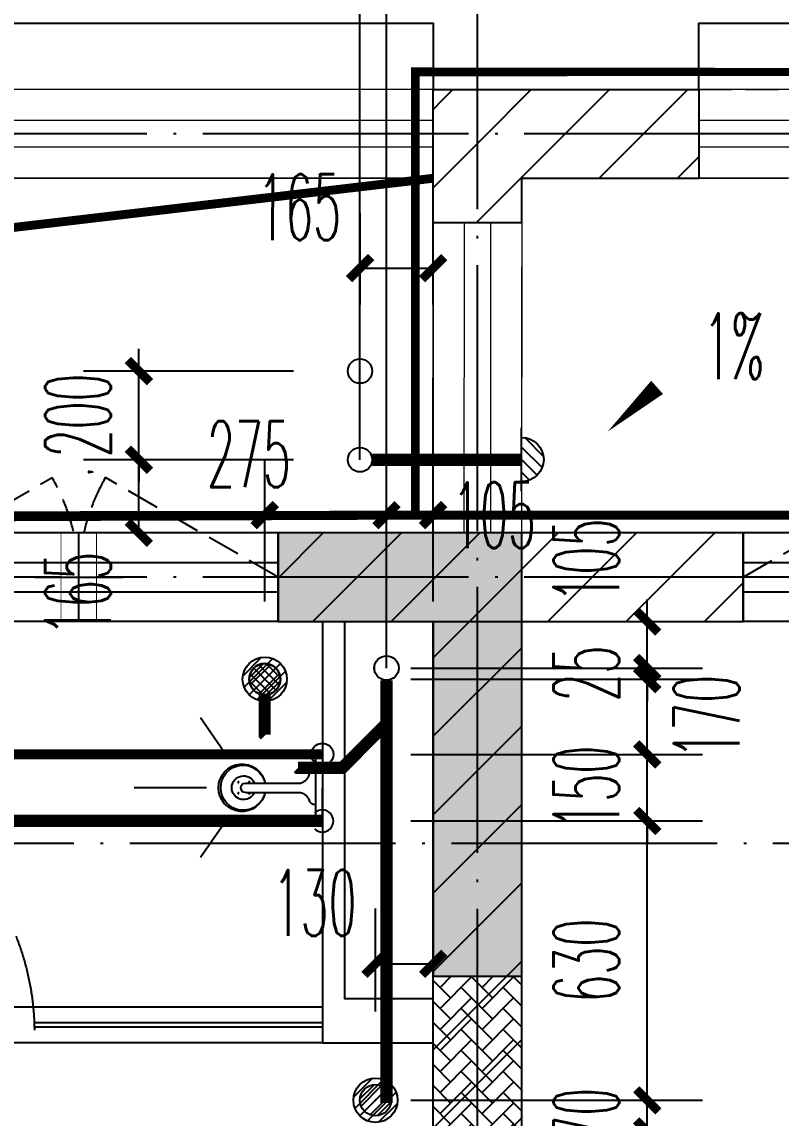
# Model space of a CAD drawing. Extents: x 27938 to 1507990, y 110129 to 923079.
# Drawn here: x 1206735 to 1208449, y 588704 to 591177 of the extents above; entities that cross this region are included whole.
import ezdxf

# ---------------------------------------------------------------- set-up
doc = ezdxf.new("R2010")
doc.units = 0
doc.header["$LTSCALE"] = 1000
doc.header["$MEASUREMENT"] = 0
doc.linetypes.add('DASH', pattern=[0.35, 0.25, -0.1])
doc.linetypes.add('DOTE', pattern=[2.4200000000000004, 2, -0.2, 0.02, -0.2])
for name, color, linetype in [('----建筑底图', 8, 'Continuous'), ('COLUMN', 9, 'Continuous'), ('CURTWALL', 4, 'Continuous'), ('DIM_SYMB', 3, 'Continuous'), ('DIM_废水', 31, 'Continuous'), ('DIM_污水', 2, 'Continuous'), ('DIM_雨水', 4, 'Continuous'), ('DOTE', 1, 'Continuous'), ('EQUIP_地漏', 7, 'Continuous'), ('IP-bath&kitchen-JOHNSON', 4, 'Continuous'), ('LVTRY', 6, 'Continuous'), ('P-bath&kitchen-JOHNSON', 4, 'Continuous'), ('PIPE-不分区热给水', 5, 'RJ'), ('PIPE-不分区给水', 3, 'J'), ('PIPE-废水', 31, 'TG_F'), ('PIPE-污水', 2, 'W'), ('PUB_HATCH', 8, 'Continuous'), ('VPIPE-不分区热给水', 5, 'Continuous'), ('VPIPE-不分区给水', 3, 'Continuous'), ('VPIPE-凝结', 150, 'N'), ('VPIPE-废水', 31, 'Continuous'), ('VPIPE-污水', 2, 'W'), ('VPIPE-雨水', 4, 'Y'), ('WALL', 9, 'Continuous'), ('WINDOW', 4, 'Continuous'), ('WINDOW_TEXT', 7, 'Continuous'), ('保温', 6, 'Continuous'), ('机电标识类', 1, 'Continuous'), ('看线', 251, 'Continuous')]:
    doc.layers.add(name, color=color, linetype=linetype)
doc.layers.add('S-L主梁线', color=4, linetype='DASH', plot=False)
for name, color, linetype, lineweight in [('平面-排水沟', 86, 'Continuous', 15), ('平面-栏杆', 135, 'Continuous', 15), ('平面-看线', 45, 'Continuous', 15), ('平面-空调室内机', 176, 'Continuous', 9), ('空调', 76, 'Continuous', 13)]:
    doc.layers.add(name, color=color, linetype=linetype, lineweight=lineweight)
doc.styles.add('_TCH_DIM', font='SIMPLEX.shx', dxfattribs={"width": 0.7, "bigfont": 'GBCBIG.shx'})
doc.styles.add('_TCH_DIM_T3', font='SIMPLEX.shx', dxfattribs={"width": 0.4941176470588236, "bigfont": 'GBCBIG.shx'})
doc.styles.add('_TCH_WINDOW', font='SIMPLEX.shx', dxfattribs={"width": 0.7, "height": 3.5, "bigfont": 'GBCBIG.shx'})
doc.styles.get("Standard").update_dxf_attribs({"font": 'gbenor.shx', "bigfont": 'gbcbig.shx'})
doc.styles.add('TG_LINETYPE', font='SIMPLEX', dxfattribs={"width": 0.8, "height": 3, "bigfont": 'HZTXT'})
doc.linetypes.add('J', pattern='A,3,-0.2,["J",Standard,S=0.25,R=0,X=-0.1,Y=-0.115],-0.2', length=3.4)
doc.linetypes.add('N', pattern='A,3,-0.2,["N",Standard,S=0.25,R=0,X=-0.1,Y=-0.115],-0.2', length=3.4)
doc.linetypes.add('RJ', pattern='A,3,-0.2,["RJ",Standard,S=0.25,R=0,X=-0.1,Y=-0.115],-0.35', length=3.55)
doc.linetypes.add('TG_F', pattern='A,2,-0.3,["F",TG_LINETYPE,S=0.1,R=0,X=-0.23,Y=-0.15],0', length=2.3)
doc.linetypes.add('W', pattern='A,3,-0.2,["W",Standard,S=0.25,R=0,X=-0.1,Y=-0.115],-0.2', length=3.4)
doc.linetypes.add('Y', pattern='A,3,-0.2,["Y",Standard,S=0.25,R=0,X=-0.1,Y=-0.115],-0.2', length=3.4)
doc.dimstyles.new('_TWT_ARCH&&50', dxfattribs={"dimtxt": 148.75, "dimasz": 50, "dimexe": 125, "dimexo": 150, "dimgap": 63.12500000000001, "dimtad": 1, "dimdec": 0, "dimzin": 0, "dimdsep": 46, "dimtxsty": '_TCH_DIM_T3', "dimblk": 'ARCHTICK', "dimcen": 0.09, "dimclrt": 7, "dimazin": 2, "dimtfac": 1, "dimtdec": 0, "dimtix": 1, "dimtmove": 2, "dimatfit": 3, "dimfxl": 100, "dimtolj": 1, "dimtzin": 0, "dimarcsym": 0})
pattern_1 = [(45, (0, 89.755675), (-88.38838300365748, 88.3883830036575), [])]

# ---------------------------------------------------------------- blocks, each defined once
blk = doc.blocks.new('$lvtry$00000171')
at = {"color": 0}
for p, q in [((-74.24621202462731, 10.60660171788186), (-10.60660171788186, 74.24621202462731)), ((-69.81875867368217, -27.39235180270043), (27.39235180242758, 69.81875867368217)), ((-53.03300858900184, -53.03300858886359), (53.03300858900184, 53.03300858886359)), ((-27.39235180242758, -69.81875867368217), (69.81875867368217, 27.39235180270043)), ((10.60660171788186, -74.24621202462731), (74.24621202462731, -10.60660171788186))]:
    blk.add_line(p, q, dxfattribs=at)
blk.add_circle((0, 0), 75, dxfattribs=at)
blk.add_point((0, 0), dxfattribs=at)
blk = doc.blocks.new('135')
blk.add_hatch(color=0).paths.add_polyline_path([(4.76418280357393, 1.812162386259842), (3.614183923258678, -0.9586682789313272), (-4.698308072380313, 2.491328362025341), (-3.548309192054148, 5.262159027231063)])
at = {"color": 0}
for p, q in [((-5.000000000007275, 10.93307908955376), (-5.000000000007275, 30.53458335841333)), ((0, -9.095e-13), (-7.276000000000001e-12, 39.11915162772765)), ((4.999999999996362, 10.92478528669653), (4.999999999992723, 32.30060393840449)), ((-6.34257382159194, 2.632406550414998), (5.421245566391007, -2.250020692198631)), ((-5.698204626369259, 2.906323017595241), (-5.160113183243083, 2.682994842084553)), ((-5.555794630552554, 18.93025617586591), (-3.355794630551827, 19.41189882087838)), ((-3.355794630551827, 19.41189882087838), (-5.502586708164016, 19.38346581543646)), ((5.249555696867901, 10.9245783101278), (-5.25044430312846, 10.93328680312606)), ((5.227938415449898, 9.660595023749009), (-5.205485498692723, 9.660595023727183)), ((-5.160113183243083, 2.682994842084553), (-3.818447822857706, 5.915630618167598)), ((-3.818447822857706, 5.915630618167598), (5.417654394495911, 2.08230101709978)), ((5.617387633388716, 18.86060526279379), (3.417387633387988, 19.34224790780627)), ((3.417387633387988, 19.34224790780627), (5.564179711000178, 19.31381490236435)), ((4.075989034128724, -1.150334758983262), (5.417654394495911, 2.08230101709978)), ((4.075989034125087, -1.150334758983262), (5.7233188174323, -1.834038541420341))]:
    blk.add_line(p, q, dxfattribs=at)
for centre, radius, start, end in [((6.161034868437128, 15.83646535001662), 13.51105029248686, 151.0147378050733, 204.8403314206463), ((13.49583268638525, 4.204098348475781), 20.48112573357894, 163.092431708237, 182.0011966084188), ((-5.975522388205718, 3.562607190228845), 1, 184.2275252268287, 248.4661137629982), ((13.54264475737364, 4.193994001077044), 19.52885339284392, 163.7443120071847, 182.5268738689926), ((8.625610374787357, 15.4674340699994), 14.59806099666519, 166.2780045267358, 198.0953497200314), ((-5.467505949505721, 3.349919817060253), 0.5, 181.9385014602077, 247.2597126889964), ((-5.220308285297505, 22.14142036417525), 0.5, 335.7643365041333, 151.0147378054934), ((3.827398038803949, 18.06844884589281), 9.42220170707689, 155.7643365036202, 171.9772791662345), ((5.153695528464595, 22.26171150950449), 0.5, 29.84246110022977, 204.5740373216479), ((-5.946870150815811, 17.18555889137405), 11.70614123311011, 10.4750181798539, 24.57403732164799), ((29.07817214454553, 6.708467335577552), 24.03224306675829, 172.943947749341, 199.2318175570648), ((-6.288615623223449, 15.43590622998363), 12.3887641438454, 338.644919711974, 16.04760207510264), ((-6.035673477003001, 15.84248269684667), 13.39994098009156, 334.9111406033848, 29.84246110034611), ((26.37160870551816, 6.273545375245702), 20.6409126368038, 169.1453753653255, 199.9525787155704), ((5.869786496521555, -1.169297062749137), 1.170107913508445, 247.4597126892894, 19.95257871601565), ((5.914985297487874, -1.372233430550295), 0.5, 247.4597126892894, 19.23181755750988)]:
    blk.add_arc(centre, radius, start, end, dxfattribs=at)
blk.add_open_spline([(-5.000000000007275, 30.53458335841333), (-4.10443294849756, 31.33336597555081), (-2.288282033354334, 32.95324444101334), (0.90438098919185, 29.19536669430727), (3.450096077842316, 31.12548990286359), (4.999999999992723, 32.30060393840449)], degree=3, knots=[0, 0, 0, 0, 3.066329070407599, 6.218313121244897, 11.12413523619883, 11.12413523619883, 11.12413523619883, 11.12413523619883], dxfattribs=at)
blk = doc.blocks.new('SDFAWERAWER')
at = {"layer": 'LVTRY', "color": 0}
for p, q in [((593941.1893833182, -1242210.071718162), (593783.7054442759, -1242594.768872668)), ((593941.1893833182, -1242210.071718162), (593964.6458707345, -1242219.669193542)), ((593987.7654218215, -1242190.543110286), (593978.1679464299, -1242213.999597729)), ((594017.0860310916, -1242202.539954511), (593987.7654218215, -1242190.543110286)), ((594015.8193360465, -1242220.432964417), (594027.1688849085, -1242192.714558183)), ((594025.7000045974, -1242203.902384486), (594018.4845674199, -1242221.524267195)), ((594025.3530065713, -1242210.830205286), (594021.4897947444, -1242220.265124338)), ((594022.6186791044, -1242211.427743668), (594029.8341162818, -1242193.80586096)), ((594025.3530065713, -1242210.830205286), (594031.0932591765, -1242196.811088268)), ((594027.1688849085, -1242192.714558183), (594033.0323939191, -1242195.115424288)), ((594029.8341162818, -1242193.80586096), (594031.0932591765, -1242196.811088268)), ((594032.1593517042, -1242197.24760937), (594033.0323939191, -1242195.115424288)), ((594033.0323939191, -1242195.115424288), (594033.976751101, -1242197.369344781)), ((594033.7584905497, -1242197.902391045), (594033.9763517794, -1242197.370320023)), ((594047.2517495372, -1242200.933083513), (594035.9092786319, -1242228.654386825)), ((594037.3439066054, -1242210.828683256), (594087.9885953569, -1242231.550505105)), ((594041.579694262, -1242228.485098852), (594051.1771696536, -1242205.028611409)), ((594049.9172594484, -1242202.023705706), (594043.3176582216, -1242218.153308231)), ((594047.2517495372, -1242200.933083513), (594049.9172594484, -1242202.023705706)), ((594049.9172594484, -1242202.023705706), (594051.1771696536, -1242205.028611409)), ((593964.6458707345, -1242219.669193542), (593807.1619316919, -1242604.366348048)), ((594007.4885557, -1242225.996441955), (593978.1679464299, -1242213.999597729)), ((594015.8193360465, -1242220.432964417), (594021.6828450572, -1242222.833830523)), ((594018.4845674199, -1242221.524267195), (594021.4897947444, -1242220.265124338)), ((594022.5558872721, -1242220.70164544), (594021.6828450572, -1242222.833830523)), ((594021.6828450572, -1242222.833830523), (594023.9367655669, -1242221.889473379)), ((594024.1550261178, -1242221.356427115), (594023.937164888, -1242221.888498138)), ((594027.746431214, -1242234.285170699), (594078.3911199654, -1242255.006992549)), ((594035.9092786319, -1242228.654386825), (594038.5747885434, -1242229.745009019)), ((594038.5747885434, -1242229.745009019), (594045.1743897707, -1242213.615406493)), ((594038.5747885434, -1242229.745009019), (594041.579694262, -1242228.485098852)), ((594057.0670404839, -1242246.282014925), (594066.6645158757, -1242222.825527482)), ((593783.7054442759, -1242594.768872668), (593807.1619316919, -1242604.366348048)), ((593803.2340521519, -1242641.344911171), (593812.8315275433, -1242617.888423728)), ((593812.8315275433, -1242617.888423728), (593842.1521368134, -1242629.885267953)), ((593842.1521368134, -1242629.885267953), (593832.554661422, -1242653.341755396)), ((593845.157042532, -1242628.625357786), (593833.814571627, -1242656.346661099)), ((593847.8225524705, -1242629.715979991), (593836.4800815652, -1242657.437283303)), ((593845.157042532, -1242628.625357786), (593842.1521368134, -1242629.885267953)), ((593847.8225524705, -1242629.715979991), (593845.157042532, -1242628.625357786)), ((593803.2340521519, -1242641.344911171), (593832.554661422, -1242653.341755396)), ((593833.814571627, -1242656.346661099), (593832.554661422, -1242653.341755396)), ((593847.1421213057, -1242661.799772115), (593858.4845922105, -1242634.078468803)), ((593849.807631217, -1242662.890394308), (593861.150102122, -1242635.169090996)), ((593852.0613105225, -1242661.945461682), (593862.0950347865, -1242637.422770285)), ((593858.4845922105, -1242634.078468803), (593861.150102122, -1242635.169090996)), ((593861.150102122, -1242635.169090996), (593862.0950347865, -1242637.422770285)), ((593836.4800815652, -1242657.437283303), (593833.814571627, -1242656.346661099)), ((593847.1421213057, -1242661.799772115), (593849.807631217, -1242662.890394308))]:
    blk.add_line(p, q, dxfattribs=at)
blk.add_lwpolyline([(593823.4857289928, -1242716.975934958), (594045.7556563742, -1242173.940086161), (594036.5013807861, -1242170.150840413), (593814.2314534048, -1242713.186689209)], close=True, dxfattribs=at)
blk.add_arc((594075.2654484361, -1242240.036391133), 15.29342111015146, 281.7932153755734, 33.70187580186141, dxfattribs=at)
for centre, major_axis, start_param, end_param in [((593974.2417065077, -1242223.595433476), (3.926239933352681, 9.595835773426348), 0, 1.570796326794897), ((593816.7577674654, -1242608.292587982), (13.52371531371392, 33.05232318957029), 1.570796326794897, 3.141592653589793), ((593816.7577674654, -1242608.292587982), (3.926239933352681, 9.595835773426348), 1.570796326794897, 3.141592653589793)]:
    blk.add_ellipse(centre, major_axis=major_axis, ratio=1, start_param=start_param, end_param=end_param, dxfattribs=at)
at = {"layer": 'P-bath&kitchen-JOHNSON', "color": 0, "linetype": 'DASH'}
blk.add_arc((593809.7670385346, -1242714.004828131), 586.199339652145, 67.53694625199444, 157.1324720308851, dxfattribs=at)
at = {"layer": 'LVTRY', "color": 8, "xscale": -1, "rotation": 157.7329157530927}
blk.add_blockref('135', (594045.2713309255, -1242161.927690595), dxfattribs=at)
blk = doc.blocks.new('A$C5DCB2F21')
at = {"layer": 'IP-bath&kitchen-JOHNSON', "color": 0}
for p, q in [((-68.28558143033297, -213.1606503543517), (-157.7014214626688, -274.9614281078248)), ((68.16970908802614, -213.1606503543517), (157.5855491203619, -274.9614281078248)), ((-0.0579361711279489, -261.3536447175793), (-0.0579361711570528, -424.6555120690827))]:
    blk.add_line(p, q, dxfattribs=at)
for centre, major_axis, ratio, start_param, end_param in [((0.0421103943663184, -178.7724866370772), (-50.96224410476142, 6.55561e-11), 0.9900522014073144, -1.362970376127611, 4.504563029716158), ((0.0421103943663184, -177.7692267618913), (-26.80467913510691, 8.690706e-10), 0.9948122416210567, -1.167676844559286, 4.309269498205915)]:
    blk.add_ellipse(centre, major_axis=major_axis, ratio=ratio, start_param=start_param, end_param=end_param, dxfattribs=at)
at = {"layer": 'LVTRY', "color": 0}
for p, q in [((73.60639230580999, 0), (-73.60639230580999, 0)), ((-10.47308850636909, -173.5162652194049), (-10.47308850636909, -49.2578386965979)), ((10.5573092952909, -173.5162652194049), (10.5573092952909, -49.2578386965979))]:
    blk.add_line(p, q, dxfattribs=at)
blk.add_lwpolyline([(73.60639230580999, 0), (73.60639230580999, -15.772798351245), (-73.60639230580999, -15.772798351245), (-73.60639230580999, 0)], dxfattribs=at)
for points in [[(-26.29978149385716, -30.6730770759059, -0.3641418619200349), (-37.77772499481944, -15.772798351245, -0.0204951839784475)], [(26.29978149385716, -30.6730770759059, 0.3641418619200187), (37.77772499482671, -15.772798351245, 0.0204951839784475)], [(-10.47308850636909, -49.43990604687496, 0.214893116671168), (-26.29978149385716, -30.6730770759059, 7.649644273232357)], [(10.5573092952909, -49.2578386965979, -0.2143900455666535), (26.29978149385716, -30.6730770759059, -7.649644273232357)]]:
    blk.add_lwpolyline(points, format="xyb", dxfattribs=at)
blk.add_arc((0.0421103944609058, -173.5162652194049), 10.51519890083, 180, 0, dxfattribs=at)
for centre, major_axis, ratio, start_param, end_param in [((0.0421103943663184, -181.2952494334531), (53.64446843239703, 4.6092399e-09), 0.9875770290783108, 1.768090240399728, 7.656687720196345), ((-12.41473554639378, -164.737432311369), (1.3012e-12, 1.432845619463478), 0.8500000000096485, -1.570796326743344, 4.712388980436241), ((12.49895633515552, -164.737432311369), (-1.089747e-10, 1.432845619463478), 0.8500000000096485, 4.712388980370823, 10.99557428755041), ((-12.41473554639378, -189.1718906858077), (-2.801241e-10, 1.432845619478029), 0.8500000000010158, 4.712388980259137, 10.99557428743872), ((12.49895633515552, -189.1718906858077), (-3.904000999999999e-10, 1.43284561947803), 0.8500000000010156, 4.712388980193717, 10.9955742873733)]:
    blk.add_ellipse(centre, major_axis=major_axis, ratio=ratio, start_param=start_param, end_param=end_param, dxfattribs=at)
blk = doc.blocks.new('$TCHSYS$DOOR2D')
for p, q in [((0.45, 0.9750000000000001), (0.5000000000000002, 0.9750000000000001)), ((0.45, 0), (0.45, 0.9750000000000001)), ((0.5, 0), (0.5, 0.9750000000000001)), ((0.5, 0), (0.45, 0))]:
    blk.add_line(p, q)
at = {"lineweight": 13}
blk.add_arc((0.475, 0), 0.975, 91.4692835813538, 180, dxfattribs=at)
blk = doc.blocks.new('DSGDFGF')
at = {"layer": 'IP-bath&kitchen-JOHNSON', "color": 0}
for p, q in [((676542.331932724, 342985.0196551088), (677892.3295454062, 342985.0196507949)), ((676542.331932724, 342950.0196551071), (677192.3295454478, 342950.0196505642)), ((676542.331932724, 342940.0196551071), (677192.3413922582, 342940.0196503444)), ((677192.3413922582, 342940.0196503444), (677192.3413922533, 342950.0196505642)), ((676542.331932724, 342905.019720073), (677892.3295454059, 342905.0196507949))]:
    blk.add_line(p, q, dxfattribs=at)
for points in [[(676542.3319719185, 343855.3312094221), (676542.3319289016, 342905.0196913155), (676292.3295242395, 342905.0197074407)], [(676492.3319719185, 343855.3312094221), (676492.331953106, 343005.0197000016), (676292.3295265906, 343005.0197000032)]]:
    blk.add_lwpolyline(points, dxfattribs=at)
at = {"layer": 'CURTWALL', "color": 0, "xscale": 800, "yscale": 800, "zscale": 50, "rotation": 5.54452612062199e-09}
blk.add_blockref('$TCHSYS$DOOR2D', (677392.3193099796, 342080.3318189853), dxfattribs=at)
at = {"layer": 'IP-bath&kitchen-JOHNSON', "color": 8}
for name, p, rotation in [('A$C5DCB2F21', (676542.3428769042, 343480.3272782623), 90.00848852444699), ('SDFAWERAWER', (-342526.1847909405, 1268090.515878983), 22.25976934310714)]:
    blk.add_blockref(name, p, dxfattribs=dict(at, rotation=rotation))
at = {"layer": 'LVTRY', "color": 8, "xscale": -0.6666666667107826, "yscale": 0.6666666667107826}
for p in [(676672.3319719185, 343725.3312094244), (676422.3295454204, 342775.3312094267)]:
    blk.add_blockref('$lvtry$00000171', p, dxfattribs=at)
blk = doc.blocks.new('GFDGFSDFGD')
at = {"layer": 'PUB_HATCH'}
blk.add_hatch(color=256, dxfattribs=at).paths.add_polyline_path([(426666.6708735914, 373023.7243817647), (426666.6709418593, 372823.7234225881), (427016.5865838418, 372823.7236273639), (427016.5865310167, 372023.7239847798), (427216.5857125074, 372023.7232685714), (427216.5862826572, 373023.7242364523)])
at = {"layer": 'COLUMN', "color": 6}
for p, q in [((426666.6708735914, 373023.7243817647), (426666.6709418593, 372823.7234225881)), ((427216.5862826572, 373023.7242364523), (426666.6708735914, 373023.7243817647)), ((427216.5857125074, 372023.7232685714), (427216.5862826572, 373023.7242364523)), ((426666.6709418593, 372823.7234225881), (427016.5865838418, 372823.7236273639)), ((427016.5865838418, 372823.7236273639), (427016.5865310167, 372023.7239847798)), ((427016.5865310167, 372023.7239847798), (427216.5857125074, 372023.7232685714))]:
    blk.add_line(p, q, dxfattribs=at)
blk = doc.blocks.new('GDFGDGRD')
at = {"layer": '保温', "linetype": 'ByBlock', "ltscale": 10}
h = blk.add_hatch(dxfattribs=at)
h.set_pattern_fill('AR-HBONE', color=251, scale=55)
h.set_pattern_definition([(45, (0, 0), (0, 47.41575231924514), [100.584, -33.528]), (135, (23.70786, 23.70786), (3.05311331771918e-15, 47.41575231924513), [100.584, -33.528])])
h.paths.add_polyline_path([(427216.5783803748, 370023.7249376682), (427216.5861217561, 372023.7235304342), (427016.5861217679, 372023.7237229171), (427016.5783803866, 370023.7251301511)])
blk = doc.blocks.new('dongkong')
blk.add_wipeout([(-603756.0415179721, 210770.96306340612), (-603756.0415180603, 210570.80961624245), (-603836.0415181214, 210570.80961593534), (-603836.0415181519, 210770.96306307407)])
at = {"layer": '机电标识类', "color": 250, "linetype": 'DASH', "ltscale": 400}
for p, q in [((-603796.0415180789, 210770.9630630909), (-603796.0415180789, 210570.8096162414)), ((-603896.0415180789, 210670.6929921169), (-603696.0415180789, 210670.6929921169))]:
    blk.add_line(p, q, dxfattribs=at)
at = {"layer": '空调', "color": 6, "linetype": 'DASH', "const_width": 2}
blk.add_lwpolyline([(-603756.0415180789, 210770.9630630909), (-603756.0415180789, 210570.8096162414), (-603836.0415180789, 210570.8096162414), (-603836.0415180789, 210770.9630630909)], close=True, dxfattribs=at)
blk = doc.blocks.new('A$C7A951E79')
at = {"layer": 'LVTRY'}
for p, q in [((-7.071067817567382, 49.49747468566056), (-49.49747468711575, 7.071067807148211)), ((-0.03019816137384623, -71.1504577078158), (0.03032669913955033, 71.45330783701502)), ((0.01200970011996105, 28.29628095228691), (-46.54583911696682, -18.26156787434593)), ((0, 0), (-35.35533905785996, -35.35533906542696)), ((-0.01200970011996105, -28.29628095240332), (-18.26156786479987, -46.54583912075032))]:
    blk.add_line(p, q, dxfattribs=at)
blk.add_arc((6.426847539842129e-05, 0.1514250643085688), 49.94917711705559, 89.97568208789981, 269.9756820878998, dxfattribs=at)
blk.add_point((0, 0), dxfattribs=at)
blk = doc.blocks.new('A$C42425DA4')
at = {"xscale": -1}
blk.add_blockref('A$C7A951E79', (1999.999956012238, -0.1018388064112514), dxfattribs=at)
blk = doc.blocks.new('$WINLIB2D$00000001')
at = {"color": 0}
for points in [[(-0.4999999999999964, 0.5000000000000142), (-0.4999999999999964, -0.4999999999999858)], [(-0.4999999999999964, 0.5000000000000142), (0.5000000000000036, 0.5000000000000142)], [(0.5000000000000036, -0.4999999999999858), (0.5000000000000036, 0.5000000000000142)], [(0.5000000000000036, 0.1666666666666714), (-0.4999999999999964, 0.1666666666666714)], [(0.5000000000000036, -0.1666666666666572), (-0.4999999999999964, -0.1666666666666572)], [(-0.4999999999999964, -0.4999999999999858), (0.5000000000000036, -0.4999999999999858)]]:
    blk.add_lwpolyline(points, dxfattribs=at)
blk = doc.blocks.new('A$C149A4CC3')
at = {"layer": 'PUB_HATCH'}
h = blk.add_hatch(dxfattribs=at)
h.set_pattern_fill('普通砖', color=256, scale=50, style=0)
h.set_pattern_definition(pattern_1)
h.paths.add_polyline_path([(-18600.00000050065, -15510.08435540862), (-18400.00000049476, -15710.08435540441), (-18000.00000079796, -15710.08435539628), (-18000.00000080205, -15510.08435539628)])
h = blk.add_hatch(dxfattribs=at)
h.set_pattern_fill('普通砖', color=256, scale=50, style=0)
h.set_pattern_definition(pattern_1)
h.paths.add_polyline_path([(-18400.00000049174, -15810.08435551095), (-18400.00000049476, -15710.08435540441), (-18600.00000050065, -15510.08435540862), (-18600.00000049174, -15810.084355517)])
h = blk.add_hatch(dxfattribs=at)
h.set_pattern_fill('普通砖', color=256, scale=50, style=0)
h.set_pattern_definition(pattern_1)
h.paths.add_polyline_path([(-18500.00000047071, -16510.08435552946), (-18950.00000050691, -16510.08435554378), (-18950.00000050054, -16710.08435554376), (-18600.0000004407, -16710.08435553264), (-18500.00000045108, -16643.41768886242)])
h = blk.add_hatch(dxfattribs=at)
h.set_pattern_fill('普通砖', color=256, scale=50, style=0)
h.set_pattern_definition(pattern_1)
h.paths.add_polyline_path([(-18400.0000004407, -16710.08435552516), (-17900.0000007671, -16710.08435550364), (-17900.0000007757, -16510.08435550364), (-18500.00000047182, -16510.08435552946), (-18500.00000045071, -16643.41768886242)])
h = blk.add_hatch(dxfattribs=at)
h.set_pattern_fill('普通砖', color=256, scale=50, style=0)
h.set_pattern_definition(pattern_1)
h.paths.add_polyline_path([(-18600.00000038278, -19410.08435477671), (-18400.00000038063, -19510.08435473248), (-18400.0000004407, -16710.08435552516), (-18500.00000045108, -16643.41768886242), (-18600.0000004407, -16710.08435553264)])
at = {"color": 8, "linetype": 'DASH', "ltscale": 0.8, "const_width": 20}
for points in [[(0.003342016949318349, -16470.08435543487), (-1659.999992188881, -16470.08435543906), (-1659.999992801226, -15470.08435546519), (-4839.999989744043, -15470.08435569576), (-4839.999989768607, -16470.08435556991), (-6359.999989774195, -16470.08435552154), (-6359.999989743694, -15470.08435540629), (-8059.99998934858, -15470.08435539098), (-8059.999989335309, -14670.08434770285), (-10160.00100836717, -14670.08434783731), (-10160.00100967474, -13020.08434792334), (-14839.99898536177, -13020.08434792334), (-14839.99898393685, -14670.08434783138), (-16940.00000092911, -14670.08434769692), (-16940.00000091607, -15470.08435546752), (-18640.00000035611, -15470.08435546275), (-18640.00000048906, -16470.08435553045), (-20160.00000045518, -16470.08435557876), (-20160.00000047975, -15470.08435566269), (-23339.99999742268, -15470.08435546857)], [(-18640.00000048906, -16470.08494295884), (-16940.00000086986, -16470.08437112049), (-16940.00000086986, -15710.08530140889)]]:
    blk.add_lwpolyline(points, dxfattribs=at)
at = {"layer": 'DOTE', "color": 169, "linetype": 'DOTE', "ltscale": 0.3}
for p, q in [((-18500.00000030769, -19410.08434694167), (-18499.99999972212, -11458.04734790955)), ((25039.89799962282, -15610.08435363509), (-25818.76699962281, -15610.08435363503)), ((25039.89799962282, -16610.08434715244), (-25818.76699962281, -16610.08434715233)), ((-25818.76699962281, -17209.81407665176), (25039.89799962282, -17209.81412224047))]:
    blk.add_line(p, q, dxfattribs=at)
at = {"layer": 'VPIPE-凝结', "color": 8, "ltscale": 0.1}
blk.add_line((-18709.99447496387, -16344.54390998889), (-18400.22684023099, -16344.54392768408), dxfattribs=at)
at = {"layer": 'WALL', "color": 8}
for p, q in [((-18600.00000050065, -15510.08435540862), (-18000.00000080205, -15510.08435539628)), ((-18600.00000049174, -15810.084355517), (-18600.00000050065, -15510.08435540862)), ((-18000.00000080205, -15510.08435539628), (-18000.00000079796, -15710.08435539628)), ((-18400.00000049476, -15710.08435540441), (-18000.00000079796, -15710.08435539628)), ((-18400.00000049174, -15810.08435551095), (-18400.00000049476, -15710.08435540441)), ((-18600.00000049174, -15810.084355517), (-18400.00000049174, -15810.08435551095)), ((-18500.00000047071, -16510.08435552946), (-18950.00000050691, -16510.08435554378)), ((-18950.00000050691, -16510.08435554378), (-18950.00000050054, -16710.08435554376)), ((-17900.0000007757, -16510.08435550364), (-18500.00000047182, -16510.08435552946)), ((-17900.0000007671, -16710.08435550364), (-17900.0000007757, -16510.08435550364)), ((-18950.00000050054, -16710.08435554376), (-18600.0000004407, -16710.08435553264)), ((-18600.00000038278, -19410.08435477671), (-18600.0000004407, -16710.08435553264)), ((-18400.00000038063, -19510.08435473248), (-18400.0000004407, -16710.08435552516)), ((-18400.0000004407, -16710.08435552516), (-17900.0000007671, -16710.08435550364))]:
    blk.add_line(p, q, dxfattribs=at)
at = {"layer": 'WINDOW', "color": 8, "linetype": 'DASH', "ltscale": 0.3}
for points in [[(-19849.90779484692, -16610.08434715233), (-19460.15460553835, -16385.15668883634, -0.131605288826864), (-19399.90779479709, -16610.08434712357)], [(-18949.90779474727, -16610.08434715233), (-19339.66098405584, -16385.15668883634, 0.131605288826864), (-19399.90779479709, -16610.08434712357)], [(-17900.00000072166, -16610.08496459265), (-17510.24681141309, -16385.15730627667, -0.131605288826864), (-17450.00000067183, -16610.0849645639)]]:
    blk.add_lwpolyline(points, format="xyb", dxfattribs=at)
at = {"layer": '平面-排水沟', "color": 8}
blk.add_lwpolyline([(-18027.66334200557, -16122.15898217232, 0, 0, 0), (-18206.05721185263, -16281.75510712218, 0, 40.00000000000001, 0), (-18094.26496050573, -16181.74264520472, 0, 0, 0)], format="xyseb", dxfattribs=at)
at = {"layer": '平面-栏杆', "color": 8}
for points in [[(-18600.00000051619, -15580.03744550154), (-20199.99739940744, -15579.78725721588)], [(-16999.99948808819, -15579.94362433732), (-17999.9973995738, -15579.78725673113)], [(-18600.00000051619, -15640.03744550154), (-20199.99739940744, -15639.78725721588)], [(-16999.99948808819, -15639.94362433732), (-17999.9973995738, -15639.78725673113)], [(-18530.00000049372, -15810.084355517), (-18530.29709915922, -16510.08175429335)], [(-18470.00000049372, -15810.084355517), (-18470.29709915922, -16510.08175429335)]]:
    blk.add_lwpolyline(points, dxfattribs=at)
at = {"layer": '平面-看线', "color": 8}
blk.add_line((-18600.29709918017, -16510.08413533558), (-18600.00000051421, -15810.084355517), dxfattribs=at)
at = {"layer": '平面-看线', "color": 8, "linetype": 'DASH', "ltscale": 0.3}
for points in [[(-18600.00000056764, -15510.08435584145), (-20200.00000063563, -15510.08435588103)], [(-18000.00000080653, -15510.08435539581), (-17000.00000099652, -15510.08435534762)]]:
    blk.add_lwpolyline(points, dxfattribs=at)
at = {"layer": '平面-看线', "color": 8}
for points in [[(-18600.00000056252, -15710.08435584145), (-20200.00000063051, -15710.08435588103)], [(-17000.00000099652, -15710.08435534762), (-18000.00000080001, -15710.08435539581)], [(-18400.00000049418, -15810.084355517), (-18400.29709915968, -16510.08175429335)]]:
    blk.add_lwpolyline(points, dxfattribs=at)
at = {"layer": '看线', "color": 8, "ltscale": 0.5}
for points in [[(-20200.00000055623, -15510.08435557765), (-20200.00000055623, -15360.08435557765), (-18600.00000037835, -15360.08435552922), (-18600.00000036159, -15510.08435546287)], [(-18000.0000008021, -15510.08435539628), (-18000.0000008021, -15360.08435539628), (-16999.9994880904, -15360.08435538696), (-16999.99948759307, -15510.08435539255)]]:
    blk.add_lwpolyline(points, dxfattribs=at)
at = {"color": 8}
for name, p in [('GFDGFSDFGD', (-445616.5786988664, -389533.8091794208)), ('GDFGDGRD', (-445616.5787024723, -389533.8091794431)), ('A$C42425DA4', (-20400.22683947522, -16344.5439277101))]:
    blk.add_blockref(name, p, dxfattribs=at)
at = {"color": 8, "xscale": -1}
blk.add_blockref('DSGDFGF', (657692.3193146241, -360565.4161739748), dxfattribs=at)
at = {"layer": 'WINDOW', "color": 8}
ref = blk.add_blockref('$WINLIB2D$00000001', (-17450.00000077137, -16610.0843554843), dxfattribs=dict(at, xscale=-900, yscale=-200, zscale=-900, rotation=2.464015854641344e-09))
ref.add_attrib('A', 'C0914', (-17425.37571609758, -16374.70996456433), dxfattribs={"layer": 'WINDOW_TEXT', "color": 8, "ltscale": 0.5, "height": 4.25, "rotation": 2.464015854641344e-09, "style": '_TCH_WINDOW', "width": 0.4941176470588236})
at = {"layer": '平面-排水沟', "color": 7, "style": '_TCH_DIM', "width": 0.4941176470588236}
blk.add_text('1%', height=148.75, dxfattribs=at).set_placement((-17990.36199413954, -16163.16315737924))
at = {"layer": '平面-空调室内机', "color": 8, "ltscale": 0.3, "xscale": -1, "rotation": 180}
blk.add_blockref('dongkong', (584396.0415194136, 194060.7256675176), dxfattribs=at)
at = {"color": 8, "const_width": 20}
blk.add_lwpolyline([(-20200.29709619551, -16510.08580680023), (-20022.0641191972, -15876.66944902675), (-18599.99999751628, -15710.08436908835)], dxfattribs=at)
at = {"layer": 'WINDOW', "color": 8}
ref = blk.add_blockref('$WINLIB2D$00000001', (-19400.00000050373, -16610.08435555809), dxfattribs=dict(at, xscale=-900, yscale=-200, zscale=-900, rotation=1.823162473766424e-09))
ref.add_attrib('A', 'C0914', (-19379.24483426109, -16374.70894857144), dxfattribs={"layer": 'WINDOW_TEXT', "color": 8, "ltscale": 0.5, "height": 4.25, "rotation": 1.823162473766424e-09, "style": '_TCH_WINDOW', "width": 0.4941176470588236})
blk = doc.blocks.new('A$C63B2058D')
at = {"layer": 'S-L主梁线', "color": 0, "linetype": 'ByBlock', "lineweight": 18}
for p, q in [((-4849.9897186819, 5299.999992515659), (-6649.999983094633, 5299.999992515659)), ((-3249.999826553976, 5299.999992515659), (-4849.9897186819, 5299.999992515659)), ((-6549.998931604205, 5099.999992515659), (-4949.9897186819, 5099.999992515659)), ((-4949.9897186819, 5099.999992515717), (-4949.9897186819, 4299.99999295664)), ((-5299.908772778523, 4299.999993328529), (-6199.989468845073, 4299.999985175149))]:
    blk.add_line(p, q, dxfattribs=at)
at = {"layer": 'S-L主梁线', "color": 0, "linetype": 'DASH', "lineweight": 18}
for p, q in [((-4749.9897186819, 5099.999992515659), (-3249.999826553976, 5099.999992515659)), ((-4749.9897186819, 4299.999992544123), (-4749.9897186819, 5099.999992515659)), ((-6199.989468845073, 4099.999986080977), (-5299.908773190982, 4099.999994234357)), ((-4949.9897186819, 3299.999992853496), (-4949.9897186819, 1500.001805619453)), ((-4749.9897186819, 1500.001805619453), (-4749.9897186819, 3299.999992853496))]:
    blk.add_line(p, q, dxfattribs=at)
blk = doc.blocks.new('_ArchTick')
at = {"color": 0, "linetype": 'ByBlock', "const_width": 0.4}
blk.add_lwpolyline([(-0.5, -0.5), (0.5, 0.5)], dxfattribs=at)
blk = doc.blocks.new('*D573')
at = {"layer": 'Defpoints', "color": 0}
for p in [(1206999.36499521, 590388.9752524274), (1207498.609621041, 590388.9752524274), (1207498.609568191, 590188.9752524274)]:
    blk.add_point(p, dxfattribs=at)
at = {"layer": 'DIM_SYMB', "color": 0, "lineweight": -2}
for p, q in [((1206999.36499521, 590388.9752524274), (1206999.36499521, 590438.9752524274)), ((1207348.609621041, 590388.9752524274), (1206874.36499521, 590388.9752524274)), ((1206999.36499521, 590188.9752524274), (1206999.36499521, 590388.9752524274)), ((1207348.609568191, 590188.9752524274), (1206874.36499521, 590188.9752524274)), ((1206999.36499521, 590188.9752524274), (1206999.36499521, 590138.9752524274))]:
    blk.add_line(p, q, dxfattribs=at)
at = {"layer": 'DIM_SYMB', "color": 0, "lineweight": -2, "xscale": 50, "yscale": 50, "zscale": 50}
for p, rotation in [((1206999.36499521, 590388.9752524274), 270), ((1206999.36499521, 590188.9752524274), 90)]:
    blk.add_blockref('_ArchTick', p, dxfattribs=dict(at, rotation=rotation))
at = {"layer": 'DIM_SYMB', "color": 7, "insert": (1206861.864995209, 590288.9752524275), "char_height": 148.75, "attachment_point": 5, "rotation": 90, "style": '_TCH_DIM_T3'}
blk.add_mtext('\\A1;200', dxfattribs=at)
blk = doc.blocks.new('*D574')
at = {"layer": 'Defpoints', "color": 0}
for p in [(1206999.364946985, 590188.9752524279), (1207498.609568191, 590188.9752524279), (1207498.609524591, 590023.9751650107)]:
    blk.add_point(p, dxfattribs=at)
at = {"layer": 'DIM_SYMB', "color": 0, "lineweight": -2}
for p, q in [((1207348.609568191, 590188.9752524279), (1206874.364946985, 590188.9752524279)), ((1206999.364946985, 590023.9751650107), (1206999.364946985, 590188.9752524279)), ((1207348.609524591, 590023.9751650107), (1206874.364946985, 590023.9751650107))]:
    blk.add_line(p, q, dxfattribs=at)
at = {"layer": 'DIM_SYMB', "color": 0, "lineweight": -2, "xscale": 50, "yscale": 50, "zscale": 50}
for p, rotation in [((1206999.364946985, 590188.9752524279), 90), ((1206999.364946985, 590023.9751650107), 270)]:
    blk.add_blockref('_ArchTick', p, dxfattribs=dict(at, rotation=rotation))
at = {"layer": 'DIM_SYMB', "color": 7, "insert": (1206861.864888851, 589886.4753332669), "char_height": 148.75, "attachment_point": 5, "rotation": 90, "style": '_TCH_DIM_T3'}
blk.add_mtext('\\A1;165', dxfattribs=at)
blk = doc.blocks.new('*D575')
at = {"layer": 'Defpoints', "color": 0}
for p in [(1207558.520286225, 590063.9756559918), (1207283.517839274, 589718.9750492861), (1207558.520286225, 589718.9750492921)]:
    blk.add_point(p, dxfattribs=at)
at = {"layer": 'DIM_SYMB', "color": 0, "lineweight": -2}
for p, q in [((1207283.517839274, 589868.9750492861), (1207283.517839274, 590188.9756559918)), ((1207558.520286225, 589868.9750492921), (1207558.520286225, 590188.9756559918)), ((1207283.517839274, 590063.9756559918), (1207558.520286225, 590063.9756559918))]:
    blk.add_line(p, q, dxfattribs=at)
at = {"layer": 'DIM_SYMB', "color": 0, "lineweight": -2, "xscale": 50, "yscale": 50, "zscale": 50, "rotation": 180}
blk.add_blockref('_ArchTick', (1207283.517839274, 590063.9756559918), dxfattribs=at)
at = {"layer": 'DIM_SYMB', "color": 0, "lineweight": -2, "xscale": 50, "yscale": 50, "zscale": 50}
blk.add_blockref('_ArchTick', (1207558.520286225, 590063.9756559918), dxfattribs=at)
at = {"layer": 'DIM_SYMB', "color": 7, "insert": (1207247.841, 590201.4756559919), "char_height": 148.75, "attachment_point": 5, "style": '_TCH_DIM_T3'}
blk.add_mtext('\\A1;275', dxfattribs=at)
blk = doc.blocks.new('*D576')
at = {"layer": 'Defpoints', "color": 0}
for p in [(1207663.606702034, 590063.975655996), (1207558.520286225, 589718.9750492921), (1207663.606702034, 589718.9750492944)]:
    blk.add_point(p, dxfattribs=at)
at = {"layer": 'DIM_SYMB', "color": 0, "lineweight": -2}
for p, q in [((1207558.520286225, 589868.9750492921), (1207558.520286225, 590188.975655996)), ((1207663.606702034, 589868.9750492944), (1207663.606702034, 590188.975655996)), ((1207558.520286225, 590063.975655996), (1207508.520286225, 590063.975655996)), ((1207558.520286225, 590063.975655996), (1207663.606702034, 590063.975655996)), ((1207663.606702034, 590063.975655996), (1207713.606702034, 590063.975655996))]:
    blk.add_line(p, q, dxfattribs=at)
at = {"layer": 'DIM_SYMB', "color": 0, "lineweight": -2, "xscale": 50, "yscale": 50, "zscale": 50}
blk.add_blockref('_ArchTick', (1207558.520286225, 590063.975655996), dxfattribs=at)
at = {"layer": 'DIM_SYMB', "color": 0, "lineweight": -2, "xscale": 50, "yscale": 50, "zscale": 50, "rotation": 180}
blk.add_blockref('_ArchTick', (1207663.606702034, 590063.975655996), dxfattribs=at)
at = {"layer": 'DIM_SYMB', "color": 7, "insert": (1207801.106748278, 590063.975128276), "char_height": 148.75, "attachment_point": 5, "style": '_TCH_DIM_T3'}
blk.add_mtext('\\A1;105', dxfattribs=at)
blk = doc.blocks.new('*D577')
at = {"layer": 'Defpoints', "color": 0}
for p in [(1207663.563048077, 590621.12192057), (1207498.609568192, 590388.9752524276), (1207663.464489113, 590388.9052835812)]:
    blk.add_point(p, dxfattribs=at)
at = {"layer": 'DIM_SYMB', "color": 0, "lineweight": -2}
for p, q in [((1207498.673232206, 590538.9752389173), (1207498.761180501, 590746.1918781578)), ((1207663.528153127, 590538.9052700709), (1207663.616101422, 590746.1219093114)), ((1207498.708127156, 590621.1918894164), (1207663.563048077, 590621.12192057))]:
    blk.add_line(p, q, dxfattribs=at)
at = {"layer": 'DIM_SYMB', "color": 0, "lineweight": -2, "xscale": 50, "yscale": 50, "zscale": 50}
for p, rotation in [((1207498.708127156, 590621.1918894164), 179.9756821371625), ((1207663.563048077, 590621.12192057), 359.9756821371625)]:
    blk.add_blockref('_ArchTick', p, dxfattribs=dict(at, rotation=rotation))
at = {"layer": 'DIM_SYMB', "color": 7, "insert": (1207361.26649822, 590758.7502357115), "char_height": 148.75, "attachment_point": 5, "rotation": 359.9756821371625, "style": '_TCH_DIM_T3'}
blk.add_mtext('\\A1;165', dxfattribs=at)
blk = doc.blocks.new('*D579')
at = {"layer": 'Defpoints', "color": 0}
for p in [(1207463.520265805, 589823.9750471319), (1208147.13164229, 589823.9750471319), (1207463.520265805, 589718.9750492922)]:
    blk.add_point(p, dxfattribs=at)
at = {"layer": 'DIM_SYMB', "color": 0, "lineweight": -2}
for p, q in [((1208147.13164229, 589823.9750471319), (1208147.13164229, 589873.9750471319)), ((1207613.520265805, 589823.9750471319), (1208272.13164229, 589823.9750471319)), ((1208147.13164229, 589718.9750492922), (1208147.13164229, 589823.9750471319)), ((1207613.520265805, 589718.9750492922), (1208272.13164229, 589718.9750492922)), ((1208147.13164229, 589718.9750492922), (1208147.13164229, 589668.9750492922))]:
    blk.add_line(p, q, dxfattribs=at)
at = {"layer": 'DIM_SYMB', "color": 0, "lineweight": -2, "xscale": 50, "yscale": 50, "zscale": 50}
for p, rotation in [((1208147.13164229, 589823.9750471319), 270), ((1208147.13164229, 589718.9750492922), 90)]:
    blk.add_blockref('_ArchTick', p, dxfattribs=dict(at, rotation=rotation))
at = {"layer": 'DIM_SYMB', "color": 7, "insert": (1208009.63164229, 589961.4750471319), "char_height": 148.75, "attachment_point": 5, "rotation": 90, "style": '_TCH_DIM_T3'}
blk.add_mtext('\\A1;105', dxfattribs=at)
blk = doc.blocks.new('*D580')
at = {"layer": 'Defpoints', "color": 0}
for p in [(1207463.520265805, 589718.9750492922), (1208147.13164229, 589718.9750492922), (1207463.520265805, 589693.9750472032)]:
    blk.add_point(p, dxfattribs=at)
at = {"layer": 'DIM_SYMB', "color": 0, "lineweight": -2}
for p, q in [((1208147.13164229, 589718.9750492922), (1208147.13164229, 589768.9750492922)), ((1207613.520265805, 589718.9750492922), (1208272.13164229, 589718.9750492922)), ((1208147.13164229, 589693.9750472032), (1208147.13164229, 589718.9750492922)), ((1207613.520265805, 589693.9750472032), (1208272.13164229, 589693.9750472032)), ((1208147.13164229, 589693.9750472032), (1208147.13164229, 589643.9750472032))]:
    blk.add_line(p, q, dxfattribs=at)
at = {"layer": 'DIM_SYMB', "color": 0, "lineweight": -2, "xscale": 50, "yscale": 50, "zscale": 50}
for p, rotation in [((1208147.13164229, 589718.9750492922), 270), ((1208147.13164229, 589693.9750472032), 90)]:
    blk.add_blockref('_ArchTick', p, dxfattribs=dict(at, rotation=rotation))
at = {"layer": 'DIM_SYMB', "color": 7, "insert": (1208009.63164229, 589706.4750482478), "char_height": 148.75, "attachment_point": 5, "rotation": 90, "style": '_TCH_DIM_T3'}
blk.add_mtext('\\A1;25', dxfattribs=at)
blk = doc.blocks.new('*D581')
at = {"layer": 'Defpoints', "color": 0}
for p in [(1207463.520265805, 589693.9750472032), (1208147.13164229, 589693.9750472032), (1207463.520265805, 589524.1631160413)]:
    blk.add_point(p, dxfattribs=at)
at = {"layer": 'DIM_SYMB', "color": 0, "lineweight": -2}
for p, q in [((1207613.520265805, 589693.9750472032), (1208272.13164229, 589693.9750472032)), ((1208147.13164229, 589524.1631160413), (1208147.13164229, 589693.9750472032)), ((1207613.520265805, 589524.1631160413), (1208272.13164229, 589524.1631160413))]:
    blk.add_line(p, q, dxfattribs=at)
at = {"layer": 'DIM_SYMB', "color": 0, "lineweight": -2, "xscale": 50, "yscale": 50, "zscale": 50}
for p, rotation in [((1208147.13164229, 589693.9750472032), 90), ((1208147.13164229, 589524.1631160413), 270)]:
    blk.add_blockref('_ArchTick', p, dxfattribs=dict(at, rotation=rotation))
at = {"layer": 'DIM_SYMB', "color": 7, "insert": (1208281.008, 589609.0690816223), "char_height": 148.75, "attachment_point": 5, "rotation": 90, "style": '_TCH_DIM_T3'}
blk.add_mtext('\\A1;170', dxfattribs=at)
blk = doc.blocks.new('*D582')
at = {"layer": 'Defpoints', "color": 0}
for p in [(1207463.520265805, 589524.1631160413), (1208147.13164229, 589524.1631160413), (1207463.520265805, 589374.1631160413)]:
    blk.add_point(p, dxfattribs=at)
at = {"layer": 'DIM_SYMB', "color": 0, "lineweight": -2}
for p, q in [((1208147.13164229, 589524.1631160413), (1208147.13164229, 589574.1631160413)), ((1207613.520265805, 589524.1631160413), (1208272.13164229, 589524.1631160413)), ((1208147.13164229, 589374.1631160413), (1208147.13164229, 589524.1631160413)), ((1207613.520265805, 589374.1631160413), (1208272.13164229, 589374.1631160413)), ((1208147.13164229, 589374.1631160413), (1208147.13164229, 589324.1631160413))]:
    blk.add_line(p, q, dxfattribs=at)
at = {"layer": 'DIM_SYMB', "color": 0, "lineweight": -2, "xscale": 50, "yscale": 50, "zscale": 50}
for p, rotation in [((1208147.13164229, 589524.1631160413), 270), ((1208147.13164229, 589374.1631160413), 90)]:
    blk.add_blockref('_ArchTick', p, dxfattribs=dict(at, rotation=rotation))
at = {"layer": 'DIM_SYMB', "color": 7, "insert": (1208009.63164229, 589449.1631160415), "char_height": 148.75, "attachment_point": 5, "rotation": 90, "style": '_TCH_DIM_T3'}
blk.add_mtext('\\A1;150', dxfattribs=at)
blk = doc.blocks.new('*D583')
at = {"layer": 'Defpoints', "color": 0}
for p in [(1207463.520265805, 589374.1631160413), (1208147.13164229, 589374.1631160413), (1207463.520265805, 588743.9750469801)]:
    blk.add_point(p, dxfattribs=at)
at = {"layer": 'DIM_SYMB', "color": 0, "lineweight": -2}
for p, q in [((1207613.520265805, 589374.1631160413), (1208272.13164229, 589374.1631160413)), ((1208147.13164229, 588743.9750469801), (1208147.13164229, 589374.1631160413)), ((1207613.520265805, 588743.9750469801), (1208272.13164229, 588743.9750469801))]:
    blk.add_line(p, q, dxfattribs=at)
at = {"layer": 'DIM_SYMB', "color": 0, "lineweight": -2, "xscale": 50, "yscale": 50, "zscale": 50}
for p, rotation in [((1208147.13164229, 589374.1631160413), 90), ((1208147.13164229, 588743.9750469801), 270)]:
    blk.add_blockref('_ArchTick', p, dxfattribs=dict(at, rotation=rotation))
at = {"layer": 'DIM_SYMB', "color": 7, "insert": (1208009.63164229, 589059.0690815108), "char_height": 148.75, "attachment_point": 5, "rotation": 90, "style": '_TCH_DIM_T3'}
blk.add_mtext('\\A1;630', dxfattribs=at)
blk = doc.blocks.new('*D584')
at = {"layer": 'Defpoints', "color": 0}
for p in [(1207463.520265805, 588743.9750469801), (1208147.13164229, 588743.9750469801), (1207463.520265805, 588673.8193116854)]:
    blk.add_point(p, dxfattribs=at)
at = {"layer": 'DIM_SYMB', "color": 0, "lineweight": -2}
for p, q in [((1208147.13164229, 588743.9750469801), (1208147.13164229, 588793.9750469801)), ((1207613.520265805, 588743.9750469801), (1208272.13164229, 588743.9750469801)), ((1208147.13164229, 588673.8193116854), (1208147.13164229, 588743.9750469801)), ((1207613.520265805, 588673.8193116854), (1208272.13164229, 588673.8193116854)), ((1208147.13164229, 588673.8193116854), (1208147.13164229, 588623.8193116854))]:
    blk.add_line(p, q, dxfattribs=at)
at = {"layer": 'DIM_SYMB', "color": 0, "lineweight": -2, "xscale": 50, "yscale": 50, "zscale": 50}
for p, rotation in [((1208147.13164229, 588743.9750469801), 270), ((1208147.13164229, 588673.8193116854), 90)]:
    blk.add_blockref('_ArchTick', p, dxfattribs=dict(at, rotation=rotation))
at = {"layer": 'DIM_SYMB', "color": 7, "insert": (1208009.63164229, 588708.8971793329), "char_height": 148.75, "attachment_point": 5, "rotation": 90, "style": '_TCH_DIM_T3'}
blk.add_mtext('\\A1;70', dxfattribs=at)
blk = doc.blocks.new('*D585')
at = {"layer": 'Defpoints', "color": 0}
for p in [(1207463.520265805, 588673.8193116854), (1208147.13164229, 588673.8193116854), (1207463.520265805, 588473.8193116854)]:
    blk.add_point(p, dxfattribs=at)
at = {"layer": 'DIM_SYMB', "color": 0, "lineweight": -2}
for p, q in [((1207613.520265805, 588673.8193116854), (1208272.13164229, 588673.8193116854)), ((1208147.13164229, 588473.8193116854), (1208147.13164229, 588673.8193116854)), ((1207613.520265805, 588473.8193116854), (1208272.13164229, 588473.8193116854))]:
    blk.add_line(p, q, dxfattribs=at)
at = {"layer": 'DIM_SYMB', "color": 0, "lineweight": -2, "xscale": 50, "yscale": 50, "zscale": 50}
for p, rotation in [((1208147.13164229, 588673.8193116854), 90), ((1208147.13164229, 588473.8193116854), 270)]:
    blk.add_blockref('_ArchTick', p, dxfattribs=dict(at, rotation=rotation))
at = {"layer": 'DIM_SYMB', "color": 7, "insert": (1207834.63164229, 588573.8193116854), "char_height": 148.75, "attachment_point": 5, "rotation": 90, "style": '_TCH_DIM_T3'}
blk.add_mtext('\\A1;200', dxfattribs=at)
blk = doc.blocks.new('*D592')
at = {"layer": 'Defpoints', "color": 0}
for p in [(1207663.61693962, 589051.6140000001), (1207533.520265772, 588793.9750472056), (1207663.61693962, 588793.9750472056)]:
    blk.add_point(p, dxfattribs=at)
at = {"layer": 'DIM_SYMB', "color": 0, "lineweight": -2}
for p, q in [((1207533.520265772, 588943.9750472056), (1207533.520265772, 589176.6140000001)), ((1207663.61693962, 588943.9750472056), (1207663.61693962, 589176.6140000001)), ((1207533.520265772, 589051.6140000001), (1207663.61693962, 589051.6140000001))]:
    blk.add_line(p, q, dxfattribs=at)
at = {"layer": 'DIM_SYMB', "color": 0, "lineweight": -2, "xscale": 50, "yscale": 50, "zscale": 50, "rotation": 180}
blk.add_blockref('_ArchTick', (1207533.520265772, 589051.6140000001), dxfattribs=at)
at = {"layer": 'DIM_SYMB', "color": 0, "lineweight": -2, "xscale": 50, "yscale": 50, "zscale": 50}
blk.add_blockref('_ArchTick', (1207663.61693962, 589051.6140000001), dxfattribs=at)
at = {"layer": 'DIM_SYMB', "color": 7, "insert": (1207396.020265772, 589189.1140000001), "char_height": 148.75, "attachment_point": 5, "style": '_TCH_DIM_T3'}
blk.add_mtext('\\A1;130', dxfattribs=at)
blk = doc.blocks.new('$TwtSys$00000141')
at = {"color": 1}
for p, q in [((-47.09803151780761, 3.836055847277748), (-5.041545145413693, 45.89254221967349)), ((-47.09803151780761, 3.836055847277748), (-5.041545145413693, 45.89254221967349)), ((-43.60958444554853, -17.52724007043071), (17.52724007042889, 43.60958444554853)), ((-43.60958444554853, -17.52724007043071), (17.52724007042889, 43.60958444554853)), ((-33.23401871576607, -33.23401871577153), (33.23401871576607, 33.23401871576425)), ((-33.23401871576607, -33.23401871576971), (33.23401871576607, 33.23401871576425)), ((-16.17805684451741, -43.53063328177632), (43.79137317708955, 16.43879673983065)), ((-16.17805684451741, -43.53063328177632), (43.79137317708955, 16.43879673983247)), ((5.715553844029273, -46.12975947626182), (46.12974035062325, -5.715572969671484)), ((5.715553844029273, -46.12975947626182), (46.12974035062325, -5.715572969671484))]:
    blk.add_line(p, q, dxfattribs=at)
blk.add_circle((0, -1.818989403545856e-12), 47, dxfattribs=at)
blk.add_circle((0, -1.818989403545856e-12), 47, dxfattribs=at)

msp = doc.modelspace()

# ---------------------------------------------------------------- block references
at = {"layer": '----建筑底图'}
msp.add_blockref('A$C149A4CC3', (1226263.606702472, 606534.0600115282), dxfattribs=at)

# ---------------------------------------------------------------- next in the draw order: hatches: boundary and pattern name
at = {"layer": 'PIPE-污水'}
for points in [[(1207283.517839291, 589568.9750471457), (1207269.767839276, 589568.9750471156), (1207269.7678393, 589563.2796093087)], [(1207283.517839291, 589568.9750471457), (1207273.795121035, 589559.2523288736), (1207269.7678393, 589563.2796093087)], [(1207358.517839093, 589493.9750473548), (1207348.795121036, 589484.2523288843), (1207352.822400507, 589480.2250481155)], [(1207358.517839093, 589493.9750473548), (1207358.517839279, 589480.225047214), (1207352.822400507, 589480.2250481155)], [(1207458.520286219, 589493.9750473689), (1207458.520286222, 589480.225047228), (1207464.215723992, 589480.2250481312)], [(1207458.520286219, 589493.9750473689), (1207468.243004463, 589484.2523289875), (1207464.215723992, 589480.2250481312)]]:
    msp.add_hatch(color=256, dxfattribs=at).paths.add_polyline_path(points)

# ---------------------------------------------------------------- next in the draw order: linework, layer by layer
at = {"layer": 'DIM_废水'}
msp.add_line((1207498.609568192, 590188.9752524275), (1207498.609568192, 591537.3510938116), dxfattribs=at)
at = {"layer": 'DIM_污水'}
msp.add_line((1207558.421264747, 589718.9756652019), (1207558.421264747, 591517.8590938116), dxfattribs=at)
at = {"layer": 'DIM_雨水'}
msp.add_line((1207498.609568192, 590388.9752524275), (1207498.609568192, 592090.1840938115), dxfattribs=at)
at = {"layer": 'PIPE-不分区热给水', "ltscale": 0.25, "const_width": 22.5}
msp.add_lwpolyline([(1207413.506934289, 589524.1631160413), (1206363.616938746, 589524.1631160413)], dxfattribs=at)
at = {"layer": 'PIPE-不分区给水', "ltscale": 0.25, "const_width": 27.5}
msp.add_lwpolyline([(1207413.506934289, 589374.1631160412), (1206424.866938746, 589374.1631160412)], dxfattribs=at)
at = {"layer": 'PIPE-废水', "ltscale": 0.25, "const_width": 27.5}
msp.add_lwpolyline([(1207526.109565715, 590188.9635806519), (1207863.379566988, 590188.8204337382)], dxfattribs=at)
at = {"layer": 'PIPE-污水', "ltscale": 0.25, "const_width": 27.5}
for points in [[(1207558.520286225, 589593.9750472421), (1207558.520286225, 589691.475049292)], [(1207283.517839276, 589568.9750471157), (1207283.517839275, 589658.7250472032)], [(1207458.520286221, 589493.975047228), (1207558.520286221, 589593.9750472421)], [(1207558.520286225, 588768.9750676076), (1207558.520286225, 589593.9750472421)], [(1207283.517839276, 589568.9750471157), (1207285.019480006, 589567.4734063856)], [(1207458.520286221, 589493.975047228), (1207358.517839277, 589493.975047214)], [(1207558.520286178, 588768.9750676076), (1207558.483853526, 588768.938634956)], [(1207558.522754141, 588737.5693114885), (1207558.520286225, 588768.9750676076)]]:
    msp.add_lwpolyline(points, dxfattribs=at)
at = {"layer": 'VPIPE-不分区热给水'}
msp.add_circle((1207413.506934289, 589524.1631160413), 25, dxfattribs=at)
at = {"layer": 'VPIPE-不分区给水'}
msp.add_arc((1207413.506934289, 589374.1631160413), 24.99999999999136, 225, 135, dxfattribs=at)
at = {"layer": 'VPIPE-废水'}
msp.add_circle((1207498.609568192, 590188.9752524275), 27.5, dxfattribs=at)
at = {"layer": 'VPIPE-污水'}
for centre in [(1207558.421264747, 589718.9756652019), (1207558.520286225, 589718.9750492921)]:
    msp.add_circle(centre, 27.5, dxfattribs=at)
at = {"layer": 'VPIPE-雨水'}
msp.add_circle((1207498.609568192, 590388.9752524275), 27.5, dxfattribs=at)

# ---------------------------------------------------------------- next in the draw order: block references
at = {"layer": 'EQUIP_地漏', "xscale": 0.75, "yscale": -0.75, "zscale": 0.75, "rotation": 180}
msp.add_blockref('$TwtSys$00000141', (1207283.517839274, 589693.9750472032), dxfattribs=at)
at = {"layer": 'EQUIP_地漏', "xscale": 0.75, "yscale": 0.75, "zscale": 0.75}
for p in [(1207283.594045178, 589693.9750469778), (1207533.596471676, 588743.9750469801)]:
    msp.add_blockref('$TwtSys$00000141', p, dxfattribs=at)
at = {"layer": 'S-L主梁线', "color": 225, "linetype": 'ByBlock', "lineweight": 18}
msp.add_blockref('A$C63B2058D', (1212613.606406198, 585723.9756636247), dxfattribs=at)

# ---------------------------------------------------------------- next in the draw order: dimensions: what is measured, and where the dimension line sits
at = {"layer": 'DIM_SYMB'}
for base, p1, p2, angle, picture, middle in [((1207663.563048077, 590621.12192057), (1207498.609568192, 590388.9752524275), (1207663.464489112, 590388.9052835811), 359.9756821371624, '*D577', (1207361.26649822, 590758.7502357115)), ((1207558.520286225, 590063.9756559918), (1207283.517839274, 589718.9750492861), (1207558.520286225, 589718.9750492921), 1.236990582992317e-09, '*D575', (1207247.841, 590201.4756559919)), ((1206999.364946985, 590188.9752524279), (1207498.609524591, 590023.9751650107), (1207498.609568191, 590188.9752524279), 89.99998485999791, '*D574', (1206861.864888851, 589886.4753332669)), ((1207663.606702034, 590063.975655996), (1207558.520286225, 589718.9750492921), (1207663.606702034, 589718.9750492944), 1.269451728845984e-09, '*D576', (1207801.106748278, 590063.975128276)), ((1208147.13164229, 589823.9750471319), (1207463.520265805, 589718.9750492922), (1207463.520265805, 589823.9750471319), 90, '*D579', (1208009.63164229, 589961.4750471319)), ((1208147.13164229, 589693.9750472032), (1207463.520265805, 589524.1631160413), (1207463.520265805, 589693.9750472032), 90, '*D581', (1208281.008, 589609.0690816223)), ((1207663.61693962, 589051.6140000001), (1207533.520265772, 588793.9750472056), (1207663.61693962, 588793.9750472056), 0, '*D592', (1207396.020265772, 589189.1140000001)), ((1208147.13164229, 588673.8193116854), (1207463.520265805, 588473.8193116854), (1207463.520265805, 588673.8193116854), 90, '*D585', (1207834.63164229, 588573.8193116854))]:
    dim = msp.add_linear_dim(base=base, p1=p1, p2=p2, angle=angle, dimstyle='_TWT_ARCH&&50', dxfattribs=at)
    dim.commit()
    dim.dimension.update_dxf_attribs({"geometry": picture, "text_midpoint": middle, "dimtype": 129})
for p1, p2, distance, picture, middle in [((1207498.609568191, 590188.9752524274), (1207498.609621041, 590388.9752524274), 499.24462583100546, '*D573', (1206861.864995209, 590288.9752524275)), ((1207463.520265805, 589693.9750472032), (1207463.520265805, 589718.9750492922), -683.611376484856, '*D580', (1208009.63164229, 589706.4750482478)), ((1207463.520265805, 589374.1631160413), (1207463.520265805, 589524.1631160413), -683.611376484856, '*D582', (1208009.63164229, 589449.1631160415)), ((1207463.520265805, 588743.9750469801), (1207463.520265805, 589374.1631160413), -683.611376484856, '*D583', (1208009.63164229, 589059.0690815108)), ((1207463.520265805, 588673.8193116854), (1207463.520265805, 588743.9750469801), -683.611376484856, '*D584', (1208009.63164229, 588708.8971793329))]:
    dim = msp.add_aligned_dim(p1=p1, p2=p2, distance=distance, dimstyle='_TWT_ARCH&&50', dxfattribs=at)
    dim.commit()
    dim.dimension.update_dxf_attribs({"geometry": picture, "text_midpoint": middle})

doc.saveas('drawing.dxf')
